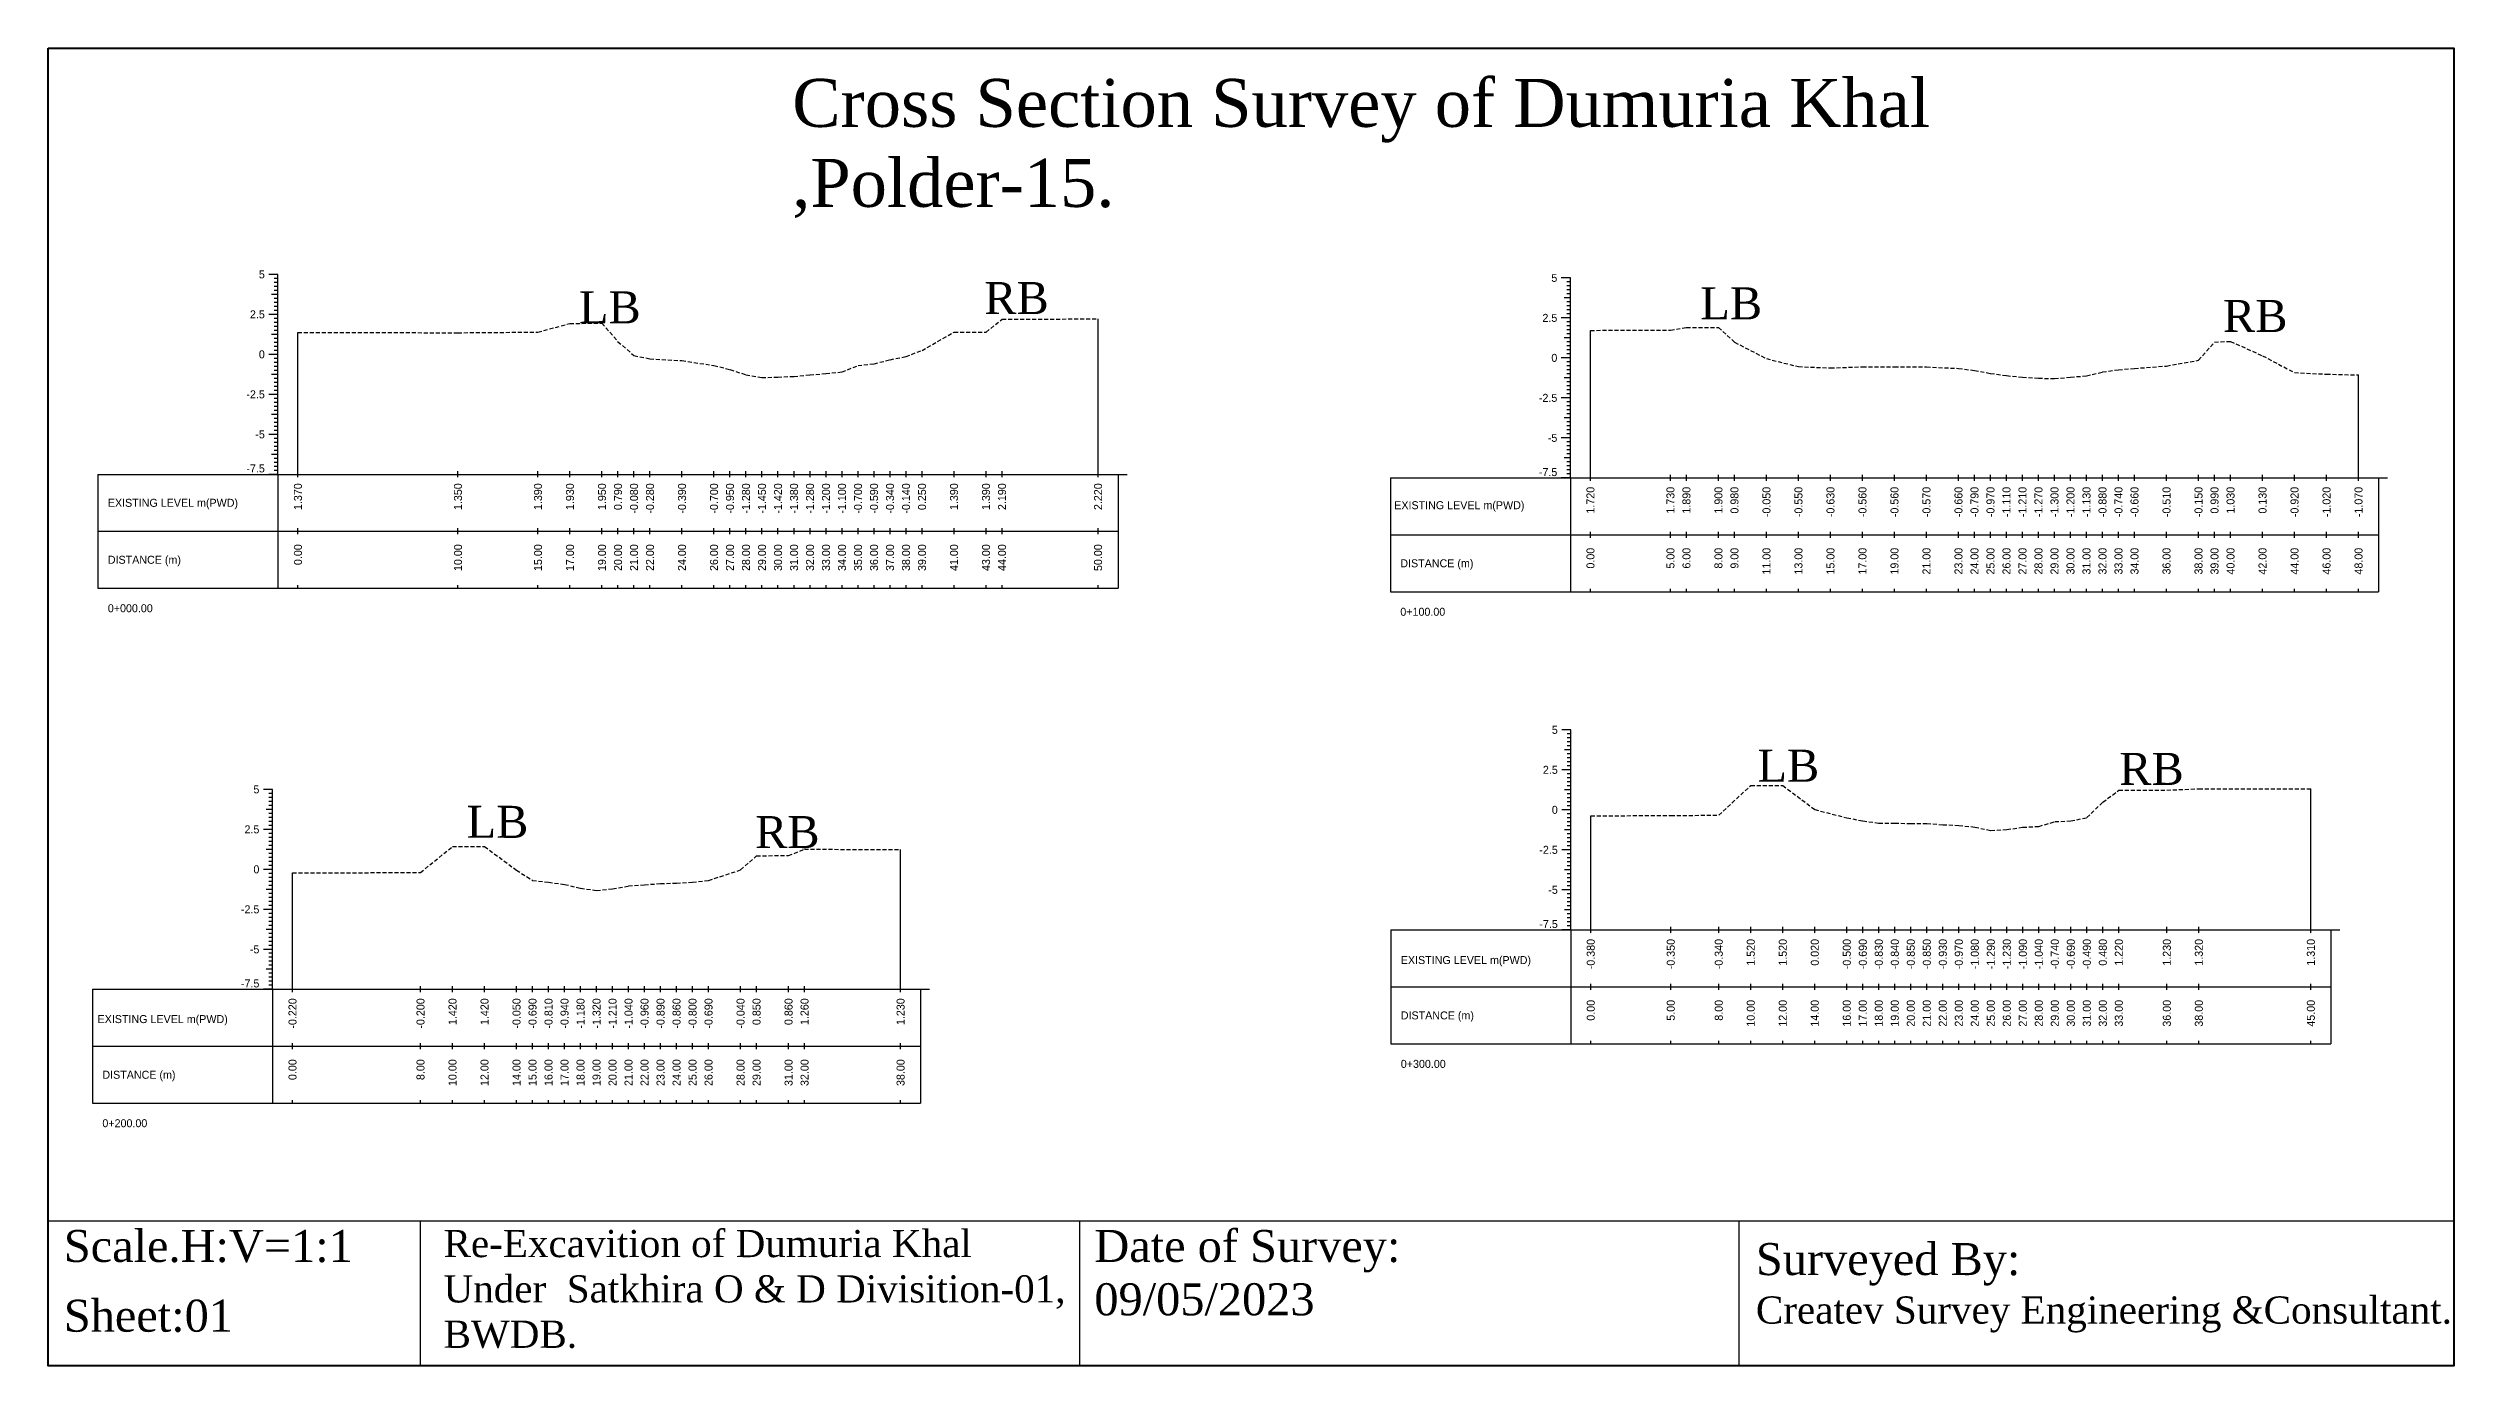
# Model space of a CAD drawing. Header units: inches. Extents: x 2917 to 4535, y -1482 to -1060.
# Drawn here: x 2917.3 to 3067.6, y -1142 to -1059.7 of the extents above; entities that cross this region are included whole.
import ezdxf
from ezdxf.enums import TextEntityAlignment as Align

# ---------------------------------------------------------------- set-up
doc = ezdxf.new("R2010")
doc.units = ezdxf.units.IN
doc.header["$MEASUREMENT"] = 0
doc.linetypes.add('HIDDEN', pattern=[0.375, 0.25, -0.125])
doc.layers.add('CS_Drawing', color=7, linetype='Continuous')
doc.layers.add('GL', color=3, linetype='HIDDEN')
doc.styles.add('romans', font='romans.shx')

msp = doc.modelspace()

# ---------------------------------------------------------------- linework, layer by layer
at = {"color": 4, "lineweight": 40}
msp.add_lwpolyline([(2917.28, -1059.66), (3067.62, -1059.66), (3067.62, -1142.03), (2917.28, -1142.03)], close=True, dxfattribs=at)
for points in [[(3067.62, -1059.66), (3067.62, -1142.03)], [(2917.28, -1132.95), (3067.62, -1132.95)], [(2917.28, -1132.95), (2917.28, -1142.03)], [(2940.53, -1132.95), (2940.53, -1142.03)], [(2981.73, -1132.95), (2981.73, -1142.03)], [(3022.93, -1132.95), (3022.93, -1142.03)]]:
    msp.add_lwpolyline(points)
at = {"layer": 'CS_Drawing'}
for p, q in [((2931.64, -1073.8), (2931.07, -1073.8)), ((2931.64, -1073.8), (2931.24, -1073.8)), ((2931.64, -1073.8), (2931.41, -1073.8)), ((2931.64, -1074.05), (2931.41, -1074.05)), ((2931.64, -1074.3), (2931.41, -1074.3)), ((2931.64, -1074.55), (2931.41, -1074.55)), ((2931.64, -1074.8), (2931.41, -1074.8)), ((2931.64, -1086.3), (2931.64, -1073.8)), ((3012.41, -1074.02), (3011.84, -1074.02)), ((3012.41, -1074.02), (3012.01, -1074.02)), ((3012.41, -1074.02), (3012.18, -1074.02)), ((3012.41, -1074.27), (3012.18, -1074.27)), ((3012.41, -1074.52), (3012.18, -1074.52)), ((3012.41, -1074.77), (3012.18, -1074.77)), ((3012.41, -1086.52), (3012.41, -1074.02)), ((2931.64, -1076.3), (2931.07, -1076.3)), ((2931.64, -1075.05), (2931.24, -1075.05)), ((2931.64, -1076.3), (2931.24, -1076.3)), ((2931.64, -1075.05), (2931.41, -1075.05)), ((2931.64, -1075.3), (2931.41, -1075.3)), ((2931.64, -1075.55), (2931.41, -1075.55)), ((2931.64, -1075.8), (2931.41, -1075.8)), ((2931.64, -1076.05), (2931.41, -1076.05)), ((2931.64, -1076.3), (2931.41, -1076.3)), ((3012.41, -1075.27), (3012.01, -1075.27)), ((3012.41, -1075.02), (3012.18, -1075.02)), ((3012.41, -1075.27), (3012.18, -1075.27)), ((3012.41, -1075.52), (3012.18, -1075.52)), ((3012.41, -1075.77), (3012.18, -1075.77)), ((3012.41, -1076.02), (3012.18, -1076.02)), ((3012.41, -1076.27), (3012.18, -1076.27)), ((2931.64, -1077.55), (2931.24, -1077.55)), ((2931.64, -1076.55), (2931.41, -1076.55)), ((2931.64, -1076.8), (2931.41, -1076.8)), ((2931.64, -1077.05), (2931.41, -1077.05)), ((2931.64, -1077.3), (2931.41, -1077.3)), ((2931.64, -1077.55), (2931.41, -1077.55)), ((2931.64, -1077.8), (2931.41, -1077.8)), ((2932.89, -1086.3), (2932.89, -1077.43)), ((2982.89, -1086.3), (2982.89, -1076.58)), ((3012.41, -1076.52), (3011.84, -1076.52)), ((3012.41, -1076.52), (3012.01, -1076.52)), ((3012.41, -1077.77), (3012.01, -1077.77)), ((3012.41, -1076.52), (3012.18, -1076.52)), ((3012.41, -1076.77), (3012.18, -1076.77)), ((3012.41, -1077.02), (3012.18, -1077.02)), ((3012.41, -1077.27), (3012.18, -1077.27)), ((3012.41, -1077.52), (3012.18, -1077.52)), ((3012.41, -1077.77), (3012.18, -1077.77)), ((3013.66, -1086.52), (3013.66, -1077.3)), ((2931.64, -1078.8), (2931.07, -1078.8)), ((2931.64, -1078.8), (2931.24, -1078.8)), ((2931.64, -1078.05), (2931.41, -1078.05)), ((2931.64, -1078.3), (2931.41, -1078.3)), ((2931.64, -1078.55), (2931.41, -1078.55)), ((2931.64, -1078.8), (2931.41, -1078.8)), ((2931.64, -1079.05), (2931.41, -1079.05)), ((2931.64, -1079.3), (2931.41, -1079.3)), ((3012.41, -1079.02), (3011.84, -1079.02)), ((3012.41, -1079.02), (3012.01, -1079.02)), ((3012.41, -1078.02), (3012.18, -1078.02)), ((3012.41, -1078.27), (3012.18, -1078.27)), ((3012.41, -1078.52), (3012.18, -1078.52)), ((3012.41, -1078.77), (3012.18, -1078.77)), ((3012.41, -1079.02), (3012.18, -1079.02)), ((3012.41, -1079.27), (3012.18, -1079.27)), ((2931.64, -1080.05), (2931.24, -1080.05)), ((2931.64, -1079.55), (2931.41, -1079.55)), ((2931.64, -1079.8), (2931.41, -1079.8)), ((2931.64, -1080.05), (2931.41, -1080.05)), ((2931.64, -1080.3), (2931.41, -1080.3)), ((2931.64, -1080.55), (2931.41, -1080.55)), ((2931.64, -1080.8), (2931.41, -1080.8)), ((3012.41, -1080.27), (3012.01, -1080.27)), ((3012.41, -1079.52), (3012.18, -1079.52)), ((3012.41, -1079.77), (3012.18, -1079.77)), ((3012.41, -1080.02), (3012.18, -1080.02)), ((3012.41, -1080.27), (3012.18, -1080.27)), ((3012.41, -1080.52), (3012.18, -1080.52)), ((3012.41, -1080.77), (3012.18, -1080.77)), ((3061.66, -1086.52), (3061.66, -1080.09)), ((2931.64, -1081.3), (2931.07, -1081.3)), ((2931.64, -1081.3), (2931.24, -1081.3)), ((2931.64, -1081.05), (2931.41, -1081.05)), ((2931.64, -1081.3), (2931.41, -1081.3)), ((2931.64, -1081.55), (2931.41, -1081.55)), ((2931.64, -1081.8), (2931.41, -1081.8)), ((2931.64, -1082.05), (2931.41, -1082.05)), ((2931.64, -1082.3), (2931.41, -1082.3)), ((3012.41, -1081.52), (3011.84, -1081.52)), ((3012.41, -1081.52), (3012.01, -1081.52)), ((3012.41, -1081.02), (3012.18, -1081.02)), ((3012.41, -1081.27), (3012.18, -1081.27)), ((3012.41, -1081.52), (3012.18, -1081.52)), ((3012.41, -1081.77), (3012.18, -1081.77)), ((3012.41, -1082.02), (3012.18, -1082.02)), ((3012.41, -1082.27), (3012.18, -1082.27)), ((2931.64, -1083.8), (2931.07, -1083.8)), ((2931.64, -1082.55), (2931.24, -1082.55)), ((2931.64, -1083.8), (2931.24, -1083.8)), ((2931.64, -1082.55), (2931.41, -1082.55)), ((2931.64, -1082.8), (2931.41, -1082.8)), ((2931.64, -1083.05), (2931.41, -1083.05)), ((2931.64, -1083.3), (2931.41, -1083.3)), ((2931.64, -1083.55), (2931.41, -1083.55)), ((2931.64, -1083.8), (2931.41, -1083.8)), ((3012.41, -1082.77), (3012.01, -1082.77)), ((3012.41, -1082.52), (3012.18, -1082.52)), ((3012.41, -1082.77), (3012.18, -1082.77)), ((3012.41, -1083.02), (3012.18, -1083.02)), ((3012.41, -1083.27), (3012.18, -1083.27)), ((3012.41, -1083.52), (3012.18, -1083.52)), ((3012.41, -1083.77), (3012.18, -1083.77)), ((2931.64, -1085.05), (2931.24, -1085.05)), ((2931.64, -1084.05), (2931.41, -1084.05)), ((2931.64, -1084.3), (2931.41, -1084.3)), ((2931.64, -1084.55), (2931.41, -1084.55)), ((2931.64, -1084.8), (2931.41, -1084.8)), ((2931.64, -1085.05), (2931.41, -1085.05)), ((2931.64, -1085.3), (2931.41, -1085.3)), ((3012.41, -1084.02), (3011.84, -1084.02)), ((3012.41, -1084.02), (3012.01, -1084.02)), ((3012.41, -1085.27), (3012.01, -1085.27)), ((3012.41, -1084.02), (3012.18, -1084.02)), ((3012.41, -1084.27), (3012.18, -1084.27)), ((3012.41, -1084.52), (3012.18, -1084.52)), ((3012.41, -1084.77), (3012.18, -1084.77)), ((3012.41, -1085.02), (3012.18, -1085.02)), ((3012.41, -1085.27), (3012.18, -1085.27)), ((2920.39, -1086.3), (2931.64, -1086.3)), ((2920.39, -1086.3), (2920.39, -1093.42)), ((2931.64, -1086.3), (2931.07, -1086.3)), ((2931.64, -1086.3), (2931.24, -1086.3)), ((2931.64, -1085.55), (2931.41, -1085.55)), ((2931.64, -1085.8), (2931.41, -1085.8)), ((2931.64, -1086.05), (2931.41, -1086.05)), ((2931.64, -1086.3), (2931.41, -1086.3)), ((2931.64, -1086.3), (2984.14, -1086.3)), ((2931.64, -1086.3), (2931.64, -1093.42)), ((2932.89, -1086.48), (2932.89, -1086.11)), ((2942.89, -1086.48), (2942.89, -1086.11)), ((2947.89, -1086.48), (2947.89, -1086.11)), ((2949.89, -1086.48), (2949.89, -1086.11)), ((2951.89, -1086.48), (2951.89, -1086.11)), ((2952.89, -1086.48), (2952.89, -1086.11)), ((2953.89, -1086.48), (2953.89, -1086.11)), ((2954.89, -1086.48), (2954.89, -1086.11)), ((2956.89, -1086.48), (2956.89, -1086.11)), ((2958.89, -1086.48), (2958.89, -1086.11)), ((2959.89, -1086.48), (2959.89, -1086.11)), ((2960.89, -1086.48), (2960.89, -1086.11)), ((2961.89, -1086.48), (2961.89, -1086.11)), ((2962.89, -1086.48), (2962.89, -1086.11)), ((2963.89, -1086.48), (2963.89, -1086.11)), ((2964.89, -1086.48), (2964.89, -1086.11)), ((2965.89, -1086.48), (2965.89, -1086.11)), ((2966.89, -1086.48), (2966.89, -1086.11)), ((2967.89, -1086.48), (2967.89, -1086.11)), ((2968.89, -1086.48), (2968.89, -1086.11)), ((2969.89, -1086.48), (2969.89, -1086.11)), ((2970.89, -1086.48), (2970.89, -1086.11)), ((2971.89, -1086.48), (2971.89, -1086.11)), ((2973.89, -1086.48), (2973.89, -1086.11)), ((2975.89, -1086.48), (2975.89, -1086.11)), ((2976.89, -1086.48), (2976.89, -1086.11)), ((2982.89, -1086.48), (2982.89, -1086.11)), ((2984.14, -1086.3), (2984.7, -1086.3)), ((2984.14, -1086.3), (2984.53, -1086.3)), ((2984.14, -1086.3), (2984.36, -1086.3)), ((2984.14, -1086.3), (2984.14, -1093.42)), ((3001.16, -1086.52), (3012.41, -1086.52)), ((3001.16, -1086.52), (3001.16, -1093.64)), ((3012.41, -1086.52), (3011.84, -1086.52)), ((3012.41, -1086.52), (3012.01, -1086.52)), ((3012.41, -1085.52), (3012.18, -1085.52)), ((3012.41, -1085.77), (3012.18, -1085.77)), ((3012.41, -1086.02), (3012.18, -1086.02)), ((3012.41, -1086.27), (3012.18, -1086.27)), ((3012.41, -1086.52), (3012.18, -1086.52)), ((3012.41, -1086.52), (3062.91, -1086.52)), ((3012.41, -1086.52), (3012.41, -1093.64)), ((3013.66, -1086.71), (3013.66, -1086.33)), ((3018.66, -1086.71), (3018.66, -1086.33)), ((3019.66, -1086.71), (3019.66, -1086.33)), ((3021.66, -1086.71), (3021.66, -1086.33)), ((3022.66, -1086.71), (3022.66, -1086.33)), ((3024.66, -1086.71), (3024.66, -1086.33)), ((3026.66, -1086.71), (3026.66, -1086.33)), ((3028.66, -1086.71), (3028.66, -1086.33)), ((3030.66, -1086.71), (3030.66, -1086.33)), ((3032.66, -1086.71), (3032.66, -1086.33)), ((3034.66, -1086.71), (3034.66, -1086.33)), ((3036.66, -1086.71), (3036.66, -1086.33)), ((3037.66, -1086.71), (3037.66, -1086.33)), ((3038.66, -1086.71), (3038.66, -1086.33)), ((3039.66, -1086.71), (3039.66, -1086.33)), ((3040.66, -1086.71), (3040.66, -1086.33)), ((3041.66, -1086.71), (3041.66, -1086.33)), ((3042.66, -1086.71), (3042.66, -1086.33)), ((3043.66, -1086.71), (3043.66, -1086.33)), ((3044.66, -1086.71), (3044.66, -1086.33)), ((3045.66, -1086.71), (3045.66, -1086.33)), ((3046.66, -1086.71), (3046.66, -1086.33)), ((3047.66, -1086.71), (3047.66, -1086.33)), ((3049.66, -1086.71), (3049.66, -1086.33)), ((3051.66, -1086.71), (3051.66, -1086.33)), ((3052.66, -1086.71), (3052.66, -1086.33)), ((3053.66, -1086.71), (3053.66, -1086.33)), ((3055.66, -1086.71), (3055.66, -1086.33)), ((3057.66, -1086.71), (3057.66, -1086.33)), ((3059.66, -1086.71), (3059.66, -1086.33)), ((3061.66, -1086.71), (3061.66, -1086.33)), ((3062.91, -1086.52), (3063.47, -1086.52)), ((3062.91, -1086.52), (3063.3, -1086.52)), ((3062.91, -1086.52), (3063.13, -1086.52)), ((3062.91, -1086.52), (3062.91, -1093.64)), ((2920.39, -1089.86), (2931.64, -1089.86)), ((2931.64, -1089.86), (2984.14, -1089.86)), ((2931.64, -1089.86), (2984.14, -1089.86)), ((2932.89, -1090.05), (2932.89, -1089.67)), ((2942.89, -1090.05), (2942.89, -1089.67)), ((2947.89, -1090.05), (2947.89, -1089.67)), ((2949.89, -1090.05), (2949.89, -1089.67)), ((2951.89, -1090.05), (2951.89, -1089.67)), ((2952.89, -1090.05), (2952.89, -1089.67)), ((2953.89, -1090.05), (2953.89, -1089.67)), ((2954.89, -1090.05), (2954.89, -1089.67)), ((2956.89, -1090.05), (2956.89, -1089.67)), ((2958.89, -1090.05), (2958.89, -1089.67)), ((2959.89, -1090.05), (2959.89, -1089.67)), ((2960.89, -1090.05), (2960.89, -1089.67)), ((2961.89, -1090.05), (2961.89, -1089.67)), ((2962.89, -1090.05), (2962.89, -1089.67)), ((2963.89, -1090.05), (2963.89, -1089.67)), ((2964.89, -1090.05), (2964.89, -1089.67)), ((2965.89, -1090.05), (2965.89, -1089.67)), ((2966.89, -1090.05), (2966.89, -1089.67)), ((2967.89, -1090.05), (2967.89, -1089.67)), ((2968.89, -1090.05), (2968.89, -1089.67)), ((2969.89, -1090.05), (2969.89, -1089.67)), ((2970.89, -1090.05), (2970.89, -1089.67)), ((2971.89, -1090.05), (2971.89, -1089.67)), ((2973.89, -1090.05), (2973.89, -1089.67)), ((2975.89, -1090.05), (2975.89, -1089.67)), ((2976.89, -1090.05), (2976.89, -1089.67)), ((2982.89, -1090.05), (2982.89, -1089.67)), ((3013.66, -1090.27), (3013.66, -1089.89)), ((3018.66, -1090.27), (3018.66, -1089.89)), ((3019.66, -1090.27), (3019.66, -1089.89)), ((3021.66, -1090.27), (3021.66, -1089.89)), ((3022.66, -1090.27), (3022.66, -1089.89)), ((3024.66, -1090.27), (3024.66, -1089.89)), ((3026.66, -1090.27), (3026.66, -1089.89)), ((3028.66, -1090.27), (3028.66, -1089.89)), ((3030.66, -1090.27), (3030.66, -1089.89)), ((3032.66, -1090.27), (3032.66, -1089.89)), ((3034.66, -1090.27), (3034.66, -1089.89)), ((3036.66, -1090.27), (3036.66, -1089.89)), ((3037.66, -1090.27), (3037.66, -1089.89)), ((3038.66, -1090.27), (3038.66, -1089.89)), ((3039.66, -1090.27), (3039.66, -1089.89)), ((3040.66, -1090.27), (3040.66, -1089.89)), ((3041.66, -1090.27), (3041.66, -1089.89)), ((3042.66, -1090.27), (3042.66, -1089.89)), ((3043.66, -1090.27), (3043.66, -1089.89)), ((3044.66, -1090.27), (3044.66, -1089.89)), ((3045.66, -1090.27), (3045.66, -1089.89)), ((3046.66, -1090.27), (3046.66, -1089.89)), ((3047.66, -1090.27), (3047.66, -1089.89)), ((3049.66, -1090.27), (3049.66, -1089.89)), ((3051.66, -1090.27), (3051.66, -1089.89)), ((3052.66, -1090.27), (3052.66, -1089.89)), ((3053.66, -1090.27), (3053.66, -1089.89)), ((3055.66, -1090.27), (3055.66, -1089.89)), ((3057.66, -1090.27), (3057.66, -1089.89)), ((3059.66, -1090.27), (3059.66, -1089.89)), ((3061.66, -1090.27), (3061.66, -1089.89)), ((3001.16, -1090.08), (3012.41, -1090.08)), ((3012.41, -1090.08), (3062.91, -1090.08)), ((3012.41, -1090.08), (3062.91, -1090.08)), ((2920.39, -1093.42), (2931.64, -1093.42)), ((2931.64, -1093.42), (2984.14, -1093.42)), ((2932.89, -1093.42), (2932.89, -1093.23)), ((2942.89, -1093.42), (2942.89, -1093.23)), ((2947.89, -1093.42), (2947.89, -1093.23)), ((2949.89, -1093.42), (2949.89, -1093.23)), ((2951.89, -1093.42), (2951.89, -1093.23)), ((2952.89, -1093.42), (2952.89, -1093.23)), ((2953.89, -1093.42), (2953.89, -1093.23)), ((2954.89, -1093.42), (2954.89, -1093.23)), ((2956.89, -1093.42), (2956.89, -1093.23)), ((2958.89, -1093.42), (2958.89, -1093.23)), ((2959.89, -1093.42), (2959.89, -1093.23)), ((2960.89, -1093.42), (2960.89, -1093.23)), ((2961.89, -1093.42), (2961.89, -1093.23)), ((2962.89, -1093.42), (2962.89, -1093.23)), ((2963.89, -1093.42), (2963.89, -1093.23)), ((2964.89, -1093.42), (2964.89, -1093.23)), ((2965.89, -1093.42), (2965.89, -1093.23)), ((2966.89, -1093.42), (2966.89, -1093.23)), ((2967.89, -1093.42), (2967.89, -1093.23)), ((2968.89, -1093.42), (2968.89, -1093.23)), ((2969.89, -1093.42), (2969.89, -1093.23)), ((2970.89, -1093.42), (2970.89, -1093.23)), ((2971.89, -1093.42), (2971.89, -1093.23)), ((2973.89, -1093.42), (2973.89, -1093.23)), ((2975.89, -1093.42), (2975.89, -1093.23)), ((2976.89, -1093.42), (2976.89, -1093.23)), ((2982.89, -1093.42), (2982.89, -1093.23)), ((3001.16, -1093.64), (3012.41, -1093.64)), ((3012.41, -1093.64), (3062.91, -1093.64)), ((3013.66, -1093.64), (3013.66, -1093.46)), ((3018.66, -1093.64), (3018.66, -1093.46)), ((3019.66, -1093.64), (3019.66, -1093.46)), ((3021.66, -1093.64), (3021.66, -1093.46)), ((3022.66, -1093.64), (3022.66, -1093.46)), ((3024.66, -1093.64), (3024.66, -1093.46)), ((3026.66, -1093.64), (3026.66, -1093.46)), ((3028.66, -1093.64), (3028.66, -1093.46)), ((3030.66, -1093.64), (3030.66, -1093.46)), ((3032.66, -1093.64), (3032.66, -1093.46)), ((3034.66, -1093.64), (3034.66, -1093.46)), ((3036.66, -1093.64), (3036.66, -1093.46)), ((3037.66, -1093.64), (3037.66, -1093.46)), ((3038.66, -1093.64), (3038.66, -1093.46)), ((3039.66, -1093.64), (3039.66, -1093.46)), ((3040.66, -1093.64), (3040.66, -1093.46)), ((3041.66, -1093.64), (3041.66, -1093.46)), ((3042.66, -1093.64), (3042.66, -1093.46)), ((3043.66, -1093.64), (3043.66, -1093.46)), ((3044.66, -1093.64), (3044.66, -1093.46)), ((3045.66, -1093.64), (3045.66, -1093.46)), ((3046.66, -1093.64), (3046.66, -1093.46)), ((3047.66, -1093.64), (3047.66, -1093.46)), ((3049.66, -1093.64), (3049.66, -1093.46)), ((3051.66, -1093.64), (3051.66, -1093.46)), ((3052.66, -1093.64), (3052.66, -1093.46)), ((3053.66, -1093.64), (3053.66, -1093.46)), ((3055.66, -1093.64), (3055.66, -1093.46)), ((3057.66, -1093.64), (3057.66, -1093.46)), ((3059.66, -1093.64), (3059.66, -1093.46)), ((3061.66, -1093.64), (3061.66, -1093.46)), ((3012.43, -1102.27), (3011.87, -1102.27)), ((3012.43, -1102.27), (3012.04, -1102.27)), ((3012.43, -1102.27), (3012.21, -1102.27)), ((3012.43, -1102.52), (3012.21, -1102.52)), ((3012.43, -1102.77), (3012.21, -1102.77)), ((3012.43, -1103.02), (3012.21, -1103.02)), ((3012.43, -1103.27), (3012.21, -1103.27)), ((3012.43, -1114.77), (3012.43, -1102.27)), ((3012.43, -1104.77), (3011.87, -1104.77)), ((3012.43, -1103.52), (3012.04, -1103.52)), ((3012.43, -1104.77), (3012.04, -1104.77)), ((3012.43, -1103.52), (3012.21, -1103.52)), ((3012.43, -1103.77), (3012.21, -1103.77)), ((3012.43, -1104.02), (3012.21, -1104.02)), ((3012.43, -1104.27), (3012.21, -1104.27)), ((3012.43, -1104.52), (3012.21, -1104.52)), ((3012.43, -1104.77), (3012.21, -1104.77)), ((2931.3, -1105.99), (2930.73, -1105.99)), ((2931.3, -1105.99), (2930.9, -1105.99)), ((2931.3, -1105.99), (2931.07, -1105.99)), ((2931.3, -1106.24), (2931.07, -1106.24)), ((2931.3, -1106.49), (2931.07, -1106.49)), ((2931.3, -1118.49), (2931.3, -1105.99)), ((3012.43, -1106.02), (3012.04, -1106.02)), ((3012.43, -1105.02), (3012.21, -1105.02)), ((3012.43, -1105.27), (3012.21, -1105.27)), ((3012.43, -1105.52), (3012.21, -1105.52)), ((3012.43, -1105.77), (3012.21, -1105.77)), ((3012.43, -1106.02), (3012.21, -1106.02)), ((3012.43, -1106.27), (3012.21, -1106.27)), ((3058.68, -1114.77), (3058.68, -1105.96)), ((2931.3, -1107.24), (2930.9, -1107.24)), ((2931.3, -1106.74), (2931.07, -1106.74)), ((2931.3, -1106.99), (2931.07, -1106.99)), ((2931.3, -1107.24), (2931.07, -1107.24)), ((2931.3, -1107.49), (2931.07, -1107.49)), ((2931.3, -1107.74), (2931.07, -1107.74)), ((2931.3, -1107.99), (2931.07, -1107.99)), ((3012.43, -1107.27), (3011.87, -1107.27)), ((3012.43, -1107.27), (3012.04, -1107.27)), ((3012.43, -1106.52), (3012.21, -1106.52)), ((3012.43, -1106.77), (3012.21, -1106.77)), ((3012.43, -1107.02), (3012.21, -1107.02)), ((3012.43, -1107.27), (3012.21, -1107.27)), ((3012.43, -1107.52), (3012.21, -1107.52)), ((3012.43, -1107.77), (3012.21, -1107.77)), ((3013.68, -1114.77), (3013.68, -1107.65)), ((2931.3, -1108.49), (2930.73, -1108.49)), ((2931.3, -1108.49), (2930.9, -1108.49)), ((2931.3, -1108.24), (2931.07, -1108.24)), ((2931.3, -1108.49), (2931.07, -1108.49)), ((2931.3, -1108.74), (2931.07, -1108.74)), ((2931.3, -1108.99), (2931.07, -1108.99)), ((2931.3, -1109.24), (2931.07, -1109.24)), ((2931.3, -1109.49), (2931.07, -1109.49)), ((3012.43, -1108.52), (3012.04, -1108.52)), ((3012.43, -1108.02), (3012.21, -1108.02)), ((3012.43, -1108.27), (3012.21, -1108.27)), ((3012.43, -1108.52), (3012.21, -1108.52)), ((3012.43, -1108.77), (3012.21, -1108.77)), ((3012.43, -1109.02), (3012.21, -1109.02)), ((3012.43, -1109.27), (3012.21, -1109.27)), ((2931.3, -1110.99), (2930.73, -1110.99)), ((2931.3, -1109.74), (2930.9, -1109.74)), ((2931.3, -1110.99), (2930.9, -1110.99)), ((2931.3, -1109.74), (2931.07, -1109.74)), ((2931.3, -1109.99), (2931.07, -1109.99)), ((2931.3, -1110.24), (2931.07, -1110.24)), ((2931.3, -1110.49), (2931.07, -1110.49)), ((2931.3, -1110.74), (2931.07, -1110.74)), ((2931.3, -1110.99), (2931.07, -1110.99)), ((2970.55, -1118.49), (2970.55, -1109.76)), ((3012.43, -1109.77), (3011.87, -1109.77)), ((3012.43, -1109.77), (3012.04, -1109.77)), ((3012.43, -1109.52), (3012.21, -1109.52)), ((3012.43, -1109.77), (3012.21, -1109.77)), ((3012.43, -1110.02), (3012.21, -1110.02)), ((3012.43, -1110.27), (3012.21, -1110.27)), ((3012.43, -1110.52), (3012.21, -1110.52)), ((3012.43, -1110.77), (3012.21, -1110.77)), ((2931.3, -1112.24), (2930.9, -1112.24)), ((2931.3, -1111.24), (2931.07, -1111.24)), ((2931.3, -1111.49), (2931.07, -1111.49)), ((2931.3, -1111.74), (2931.07, -1111.74)), ((2931.3, -1111.99), (2931.07, -1111.99)), ((2931.3, -1112.24), (2931.07, -1112.24)), ((2931.3, -1112.49), (2931.07, -1112.49)), ((2932.55, -1118.49), (2932.55, -1111.21)), ((3012.43, -1112.27), (3011.87, -1112.27)), ((3012.43, -1111.02), (3012.04, -1111.02)), ((3012.43, -1112.27), (3012.04, -1112.27)), ((3012.43, -1111.02), (3012.21, -1111.02)), ((3012.43, -1111.27), (3012.21, -1111.27)), ((3012.43, -1111.52), (3012.21, -1111.52)), ((3012.43, -1111.77), (3012.21, -1111.77)), ((3012.43, -1112.02), (3012.21, -1112.02)), ((3012.43, -1112.27), (3012.21, -1112.27)), ((2931.3, -1113.49), (2930.73, -1113.49)), ((2931.3, -1113.49), (2930.9, -1113.49)), ((2931.3, -1112.74), (2931.07, -1112.74)), ((2931.3, -1112.99), (2931.07, -1112.99)), ((2931.3, -1113.24), (2931.07, -1113.24)), ((2931.3, -1113.49), (2931.07, -1113.49)), ((2931.3, -1113.74), (2931.07, -1113.74)), ((2931.3, -1113.99), (2931.07, -1113.99)), ((3012.43, -1113.52), (3012.04, -1113.52)), ((3012.43, -1112.52), (3012.21, -1112.52)), ((3012.43, -1112.77), (3012.21, -1112.77)), ((3012.43, -1113.02), (3012.21, -1113.02)), ((3012.43, -1113.27), (3012.21, -1113.27)), ((3012.43, -1113.52), (3012.21, -1113.52)), ((3012.43, -1113.77), (3012.21, -1113.77)), ((2931.3, -1114.74), (2930.9, -1114.74)), ((2931.3, -1114.24), (2931.07, -1114.24)), ((2931.3, -1114.49), (2931.07, -1114.49)), ((2931.3, -1114.74), (2931.07, -1114.74)), ((2931.3, -1114.99), (2931.07, -1114.99)), ((2931.3, -1115.24), (2931.07, -1115.24)), ((2931.3, -1115.49), (2931.07, -1115.49)), ((3001.18, -1114.77), (3012.43, -1114.77)), ((3001.18, -1114.77), (3001.18, -1121.9)), ((3012.43, -1114.77), (3011.87, -1114.77)), ((3012.43, -1114.77), (3012.04, -1114.77)), ((3012.43, -1114.02), (3012.21, -1114.02)), ((3012.43, -1114.27), (3012.21, -1114.27)), ((3012.43, -1114.52), (3012.21, -1114.52)), ((3012.43, -1114.77), (3012.21, -1114.77)), ((3012.43, -1114.77), (3059.93, -1114.77)), ((3012.43, -1114.77), (3012.43, -1121.9)), ((3013.68, -1114.96), (3013.68, -1114.59)), ((3018.68, -1114.96), (3018.68, -1114.59)), ((3021.68, -1114.96), (3021.68, -1114.59)), ((3023.68, -1114.96), (3023.68, -1114.59)), ((3025.68, -1114.96), (3025.68, -1114.59)), ((3027.68, -1114.96), (3027.68, -1114.59)), ((3029.68, -1114.96), (3029.68, -1114.59)), ((3030.68, -1114.96), (3030.68, -1114.59)), ((3031.68, -1114.96), (3031.68, -1114.59)), ((3032.68, -1114.96), (3032.68, -1114.59)), ((3033.68, -1114.96), (3033.68, -1114.59)), ((3034.68, -1114.96), (3034.68, -1114.59)), ((3035.68, -1114.96), (3035.68, -1114.59)), ((3036.68, -1114.96), (3036.68, -1114.59)), ((3037.68, -1114.96), (3037.68, -1114.59)), ((3038.68, -1114.96), (3038.68, -1114.59)), ((3039.68, -1114.96), (3039.68, -1114.59)), ((3040.68, -1114.96), (3040.68, -1114.59)), ((3041.68, -1114.96), (3041.68, -1114.59)), ((3042.68, -1114.96), (3042.68, -1114.59)), ((3043.68, -1114.96), (3043.68, -1114.59)), ((3044.68, -1114.96), (3044.68, -1114.59)), ((3045.68, -1114.96), (3045.68, -1114.59)), ((3046.68, -1114.96), (3046.68, -1114.59)), ((3049.68, -1114.96), (3049.68, -1114.59)), ((3051.68, -1114.96), (3051.68, -1114.59)), ((3058.68, -1114.96), (3058.68, -1114.59)), ((3059.93, -1114.77), (3060.49, -1114.77)), ((3059.93, -1114.77), (3060.32, -1114.77)), ((3059.93, -1114.77), (3060.16, -1114.77)), ((3059.93, -1114.77), (3059.93, -1121.9)), ((2931.3, -1115.99), (2930.73, -1115.99)), ((2931.3, -1115.99), (2930.9, -1115.99)), ((2931.3, -1115.74), (2931.07, -1115.74)), ((2931.3, -1115.99), (2931.07, -1115.99)), ((2931.3, -1116.24), (2931.07, -1116.24)), ((2931.3, -1116.49), (2931.07, -1116.49)), ((2931.3, -1116.74), (2931.07, -1116.74)), ((2931.3, -1116.99), (2931.07, -1116.99)), ((2920.05, -1118.49), (2931.3, -1118.49)), ((2920.05, -1118.49), (2920.05, -1125.61)), ((2931.3, -1118.49), (2930.73, -1118.49)), ((2931.3, -1117.24), (2930.9, -1117.24)), ((2931.3, -1118.49), (2930.9, -1118.49)), ((2931.3, -1117.24), (2931.07, -1117.24)), ((2931.3, -1117.49), (2931.07, -1117.49)), ((2931.3, -1117.74), (2931.07, -1117.74)), ((2931.3, -1117.99), (2931.07, -1117.99)), ((2931.3, -1118.24), (2931.07, -1118.24)), ((2931.3, -1118.49), (2931.07, -1118.49)), ((2931.3, -1118.49), (2971.8, -1118.49)), ((2931.3, -1118.49), (2931.3, -1125.61)), ((2932.55, -1118.67), (2932.55, -1118.3)), ((2940.55, -1118.67), (2940.55, -1118.3)), ((2942.55, -1118.67), (2942.55, -1118.3)), ((2944.55, -1118.67), (2944.55, -1118.3)), ((2946.55, -1118.67), (2946.55, -1118.3)), ((2947.55, -1118.67), (2947.55, -1118.3)), ((2948.55, -1118.67), (2948.55, -1118.3)), ((2949.55, -1118.67), (2949.55, -1118.3)), ((2950.55, -1118.67), (2950.55, -1118.3)), ((2951.55, -1118.67), (2951.55, -1118.3)), ((2952.55, -1118.67), (2952.55, -1118.3)), ((2953.55, -1118.67), (2953.55, -1118.3)), ((2954.55, -1118.67), (2954.55, -1118.3)), ((2955.55, -1118.67), (2955.55, -1118.3)), ((2956.55, -1118.67), (2956.55, -1118.3)), ((2957.55, -1118.67), (2957.55, -1118.3)), ((2958.55, -1118.67), (2958.55, -1118.3)), ((2960.55, -1118.67), (2960.55, -1118.3)), ((2961.55, -1118.67), (2961.55, -1118.3)), ((2963.55, -1118.67), (2963.55, -1118.3)), ((2964.55, -1118.67), (2964.55, -1118.3)), ((2970.55, -1118.67), (2970.55, -1118.3)), ((2971.8, -1118.49), (2972.36, -1118.49)), ((2971.8, -1118.49), (2972.19, -1118.49)), ((2971.8, -1118.49), (2972.02, -1118.49)), ((2971.8, -1118.49), (2971.8, -1125.61)), ((3001.18, -1118.34), (3012.43, -1118.34)), ((3012.43, -1118.34), (3059.93, -1118.34)), ((3012.43, -1118.34), (3059.93, -1118.34)), ((3013.68, -1118.52), (3013.68, -1118.15)), ((3018.68, -1118.52), (3018.68, -1118.15)), ((3021.68, -1118.52), (3021.68, -1118.15)), ((3023.68, -1118.52), (3023.68, -1118.15)), ((3025.68, -1118.52), (3025.68, -1118.15)), ((3027.68, -1118.52), (3027.68, -1118.15)), ((3029.68, -1118.52), (3029.68, -1118.15)), ((3030.68, -1118.52), (3030.68, -1118.15)), ((3031.68, -1118.52), (3031.68, -1118.15)), ((3032.68, -1118.52), (3032.68, -1118.15)), ((3033.68, -1118.52), (3033.68, -1118.15)), ((3034.68, -1118.52), (3034.68, -1118.15)), ((3035.68, -1118.52), (3035.68, -1118.15)), ((3036.68, -1118.52), (3036.68, -1118.15)), ((3037.68, -1118.52), (3037.68, -1118.15)), ((3038.68, -1118.52), (3038.68, -1118.15)), ((3039.68, -1118.52), (3039.68, -1118.15)), ((3040.68, -1118.52), (3040.68, -1118.15)), ((3041.68, -1118.52), (3041.68, -1118.15)), ((3042.68, -1118.52), (3042.68, -1118.15)), ((3043.68, -1118.52), (3043.68, -1118.15)), ((3044.68, -1118.52), (3044.68, -1118.15)), ((3045.68, -1118.52), (3045.68, -1118.15)), ((3046.68, -1118.52), (3046.68, -1118.15)), ((3049.68, -1118.52), (3049.68, -1118.15)), ((3051.68, -1118.52), (3051.68, -1118.15)), ((3058.68, -1118.52), (3058.68, -1118.15)), ((2920.05, -1122.05), (2931.3, -1122.05)), ((2931.3, -1122.05), (2971.8, -1122.05)), ((2931.3, -1122.05), (2971.8, -1122.05)), ((2932.55, -1122.24), (2932.55, -1121.86)), ((2940.55, -1122.24), (2940.55, -1121.86)), ((2942.55, -1122.24), (2942.55, -1121.86)), ((2944.55, -1122.24), (2944.55, -1121.86)), ((2946.55, -1122.24), (2946.55, -1121.86)), ((2947.55, -1122.24), (2947.55, -1121.86)), ((2948.55, -1122.24), (2948.55, -1121.86)), ((2949.55, -1122.24), (2949.55, -1121.86)), ((2950.55, -1122.24), (2950.55, -1121.86)), ((2951.55, -1122.24), (2951.55, -1121.86)), ((2952.55, -1122.24), (2952.55, -1121.86)), ((2953.55, -1122.24), (2953.55, -1121.86)), ((2954.55, -1122.24), (2954.55, -1121.86)), ((2955.55, -1122.24), (2955.55, -1121.86)), ((2956.55, -1122.24), (2956.55, -1121.86)), ((2957.55, -1122.24), (2957.55, -1121.86)), ((2958.55, -1122.24), (2958.55, -1121.86)), ((2960.55, -1122.24), (2960.55, -1121.86)), ((2961.55, -1122.24), (2961.55, -1121.86)), ((2963.55, -1122.24), (2963.55, -1121.86)), ((2964.55, -1122.24), (2964.55, -1121.86)), ((2970.55, -1122.24), (2970.55, -1121.86)), ((3001.18, -1121.9), (3012.43, -1121.9)), ((3012.43, -1121.9), (3059.93, -1121.9)), ((3013.68, -1121.9), (3013.68, -1121.71)), ((3018.68, -1121.9), (3018.68, -1121.71)), ((3021.68, -1121.9), (3021.68, -1121.71)), ((3023.68, -1121.9), (3023.68, -1121.71)), ((3025.68, -1121.9), (3025.68, -1121.71)), ((3027.68, -1121.9), (3027.68, -1121.71)), ((3029.68, -1121.9), (3029.68, -1121.71)), ((3030.68, -1121.9), (3030.68, -1121.71)), ((3031.68, -1121.9), (3031.68, -1121.71)), ((3032.68, -1121.9), (3032.68, -1121.71)), ((3033.68, -1121.9), (3033.68, -1121.71)), ((3034.68, -1121.9), (3034.68, -1121.71)), ((3035.68, -1121.9), (3035.68, -1121.71)), ((3036.68, -1121.9), (3036.68, -1121.71)), ((3037.68, -1121.9), (3037.68, -1121.71)), ((3038.68, -1121.9), (3038.68, -1121.71)), ((3039.68, -1121.9), (3039.68, -1121.71)), ((3040.68, -1121.9), (3040.68, -1121.71)), ((3041.68, -1121.9), (3041.68, -1121.71)), ((3042.68, -1121.9), (3042.68, -1121.71)), ((3043.68, -1121.9), (3043.68, -1121.71)), ((3044.68, -1121.9), (3044.68, -1121.71)), ((3045.68, -1121.9), (3045.68, -1121.71)), ((3046.68, -1121.9), (3046.68, -1121.71)), ((3049.68, -1121.9), (3049.68, -1121.71)), ((3051.68, -1121.9), (3051.68, -1121.71)), ((3058.68, -1121.9), (3058.68, -1121.71)), ((2920.05, -1125.61), (2931.3, -1125.61)), ((2931.3, -1125.61), (2971.8, -1125.61)), ((2932.55, -1125.61), (2932.55, -1125.42)), ((2940.55, -1125.61), (2940.55, -1125.42)), ((2942.55, -1125.61), (2942.55, -1125.42)), ((2944.55, -1125.61), (2944.55, -1125.42)), ((2946.55, -1125.61), (2946.55, -1125.42)), ((2947.55, -1125.61), (2947.55, -1125.42)), ((2948.55, -1125.61), (2948.55, -1125.42)), ((2949.55, -1125.61), (2949.55, -1125.42)), ((2950.55, -1125.61), (2950.55, -1125.42)), ((2951.55, -1125.61), (2951.55, -1125.42)), ((2952.55, -1125.61), (2952.55, -1125.42)), ((2953.55, -1125.61), (2953.55, -1125.42)), ((2954.55, -1125.61), (2954.55, -1125.42)), ((2955.55, -1125.61), (2955.55, -1125.42)), ((2956.55, -1125.61), (2956.55, -1125.42)), ((2957.55, -1125.61), (2957.55, -1125.42)), ((2958.55, -1125.61), (2958.55, -1125.42)), ((2960.55, -1125.61), (2960.55, -1125.42)), ((2961.55, -1125.61), (2961.55, -1125.42)), ((2963.55, -1125.61), (2963.55, -1125.42)), ((2964.55, -1125.61), (2964.55, -1125.42)), ((2970.55, -1125.61), (2970.55, -1125.42))]:
    msp.add_line(p, q, dxfattribs=at)
at = {"layer": 'GL'}
for points in [[(2932.89, -1077.43), (2942.89, -1077.45), (2947.89, -1077.41), (2949.89, -1076.87), (2951.89, -1076.85), (2952.89, -1078.01), (2953.89, -1078.88), (2954.89, -1079.08), (2956.89, -1079.19), (2958.89, -1079.5), (2959.89, -1079.75), (2960.89, -1080.08), (2961.89, -1080.25), (2962.89, -1080.22), (2963.89, -1080.18), (2964.89, -1080.08), (2965.89, -1080), (2966.89, -1079.9), (2967.89, -1079.5), (2968.89, -1079.39), (2969.89, -1079.14), (2970.89, -1078.94), (2971.89, -1078.55), (2973.89, -1077.41), (2975.89, -1077.41), (2976.89, -1076.61), (2982.89, -1076.58)], [(3013.66, -1077.3), (3018.66, -1077.29), (3019.66, -1077.13), (3021.66, -1077.12), (3022.66, -1078.04), (3024.66, -1079.07), (3026.66, -1079.57), (3028.66, -1079.65), (3030.66, -1079.58), (3032.66, -1079.58), (3034.66, -1079.59), (3036.66, -1079.68), (3037.66, -1079.81), (3038.66, -1079.99), (3039.66, -1080.13), (3040.66, -1080.23), (3041.66, -1080.29), (3042.66, -1080.32), (3043.66, -1080.22), (3044.66, -1080.15), (3045.66, -1079.9), (3046.66, -1079.76), (3047.66, -1079.68), (3049.66, -1079.53), (3051.66, -1079.17), (3052.66, -1078.03), (3053.66, -1077.99), (3055.66, -1078.89), (3057.66, -1079.94), (3059.66, -1080.04), (3061.66, -1080.09)], [(3013.68, -1107.65), (3018.68, -1107.62), (3021.68, -1107.61), (3023.68, -1105.75), (3025.68, -1105.75), (3027.68, -1107.25), (3029.68, -1107.77), (3030.68, -1107.96), (3031.68, -1108.1), (3032.68, -1108.11), (3033.68, -1108.12), (3034.68, -1108.12), (3035.68, -1108.2), (3036.68, -1108.24), (3037.68, -1108.35), (3038.68, -1108.56), (3039.68, -1108.5), (3040.68, -1108.36), (3041.68, -1108.31), (3042.68, -1108.01), (3043.68, -1107.96), (3044.68, -1107.76), (3045.68, -1106.79), (3046.68, -1106.05), (3049.68, -1106.04), (3051.68, -1105.95), (3058.68, -1105.96)], [(2932.55, -1111.21), (2940.55, -1111.19), (2942.55, -1109.57), (2944.55, -1109.57), (2946.55, -1111.04), (2947.55, -1111.68), (2948.55, -1111.8), (2949.55, -1111.93), (2950.55, -1112.17), (2951.55, -1112.31), (2952.55, -1112.2), (2953.55, -1112.03), (2954.55, -1111.95), (2955.55, -1111.88), (2956.55, -1111.85), (2957.55, -1111.79), (2958.55, -1111.68), (2960.55, -1111.03), (2961.55, -1110.14), (2963.55, -1110.13), (2964.55, -1109.73), (2970.55, -1109.76)]]:
    msp.add_lwpolyline(points, dxfattribs=at)

# ---------------------------------------------------------------- texts
at = {"attachment_point": 1, "style": 'romans'}
for s, insert, char_height, width in [('{\\fTimes New Roman|b0|i0|c0|p18;Cross Section Survey of Dumuria Khal ,Polder-15.}', (2963.78, -1061.58), 3, 72.2837), ('{\\fTimes New Roman|b0|i0|c0|p18;LB}', (2950.45, -1074.86), 2, 27.1477), ('{\\fTimes New Roman|b0|i0|c0|p18;RB}', (2975.78, -1074.28), 2, 27.1477), ('{\\fTimes New Roman|b0|i0|c0|p18;LB}', (3020.53, -1074.61), 2, 27.1477), ('{\\fTimes New Roman|b0|i0|c0|p18;RB}', (3053.19, -1075.4), 2, 27.1477), ('{\\fTimes New Roman|b0|i0|c0|p18;LB}', (3024.1, -1103.51), 2, 27.1477), ('{\\fTimes New Roman|b0|i0|c0|p18;RB}', (3046.71, -1103.71), 2, 27.1477), ('{\\fTimes New Roman|b0|i0|c0|p18;LB}', (2943.43, -1107.02), 2, 27.1477), ('{\\fTimes New Roman|b0|i0|c0|p18;RB}', (2961.46, -1107.66), 2, 27.1477), ('{\\fTimes New Roman|b0|i0|c0|p18;Scale.H:V=1:1}', (2918.26, -1133.53), 2, 22.2708), ('{\\fTimes New Roman|b0|i0|c0|p18;Re-Excavition of Dumuria Khal\\PUnder  Satkhira O & D Divisition-01, BWDB.}', (2941.99, -1133.53), 1.7, 38.8405), ('{\\fTimes New Roman|b0|i0|c0|p18;Date of Survey: 09/05/2023}', (2982.66, -1133.53), 2, 22.2708), ('{\\fTimes New Roman|b0|i0|c0|p18;Surveyed By:                                     \\H0.85x;Createv Survey Engineering &Consultant.}', (3024, -1134.35), 2, 45.2193), ('{\\fTimes New Roman|b0|i0|c0|p18;Sheet:01}', (2918.26, -1137.89), 2, 38.8405)]:
    msp.add_mtext(s, dxfattribs=dict(at, insert=insert, char_height=char_height, width=width))
at = {"layer": 'CS_Drawing'}
for s, p in [('5', (2930.82, -1073.8)), ('5', (3011.59, -1074.02)), ('2.5', (2930.82, -1076.3)), ('2.5', (3011.59, -1076.52)), ('0', (2930.82, -1078.8)), ('0', (3011.59, -1079.02)), ('-2.5', (2930.82, -1081.3)), ('-2.5', (3011.59, -1081.52)), ('-5', (2930.82, -1083.8)), ('-5', (3011.59, -1084.02)), ('5', (3011.62, -1102.27)), ('2.5', (3011.62, -1104.77)), ('5', (2930.48, -1105.99)), ('0', (3011.62, -1107.27)), ('2.5', (2930.48, -1108.49)), ('0', (2930.48, -1110.99)), ('-2.5', (3011.62, -1109.77)), ('-5', (3011.62, -1112.27)), ('-2.5', (2930.48, -1113.49)), ('-5', (2930.48, -1115.99))]:
    msp.add_text(s, height=0.5, dxfattribs=at).set_placement(p, align=Align.MIDDLE_RIGHT)
for p in [(2930.82, -1086.18), (3011.59, -1086.41), (3011.62, -1114.66), (2930.48, -1118.37)]:
    msp.add_text('-7.5', height=0.5, dxfattribs=at).set_placement(p, align=Align.RIGHT)
for s, p in [('1.370', (2932.89, -1086.86)), ('1.350', (2942.89, -1086.86)), ('1.390', (2947.89, -1086.86)), ('1.930', (2949.89, -1086.86)), ('1.950', (2951.89, -1086.86)), ('0.790', (2952.89, -1086.86)), ('-0.080', (2953.89, -1086.86)), ('-0.280', (2954.89, -1086.86)), ('-0.390', (2956.89, -1086.86)), ('-0.700', (2958.89, -1086.86)), ('-0.950', (2959.89, -1086.86)), ('-1.280', (2960.89, -1086.86)), ('-1.450', (2961.89, -1086.86)), ('-1.420', (2962.89, -1086.86)), ('-1.380', (2963.89, -1086.86)), ('-1.280', (2964.89, -1086.86)), ('-1.200', (2965.89, -1086.86)), ('-1.100', (2966.89, -1086.86)), ('-0.700', (2967.89, -1086.86)), ('-0.590', (2968.89, -1086.86)), ('-0.340', (2969.89, -1086.86)), ('-0.140', (2970.89, -1086.86)), ('0.250', (2971.89, -1086.86)), ('1.390', (2973.89, -1086.86)), ('1.390', (2975.89, -1086.86)), ('2.190', (2976.89, -1086.86)), ('2.220', (2982.89, -1086.86)), ('1.720', (3013.66, -1087.08)), ('1.730', (3018.66, -1087.08)), ('1.890', (3019.66, -1087.08)), ('1.900', (3021.66, -1087.08)), ('0.980', (3022.66, -1087.08)), ('-0.050', (3024.66, -1087.08)), ('-0.550', (3026.66, -1087.08)), ('-0.630', (3028.66, -1087.08)), ('-0.560', (3030.66, -1087.08)), ('-0.560', (3032.66, -1087.08)), ('-0.570', (3034.66, -1087.08)), ('-0.660', (3036.66, -1087.08)), ('-0.790', (3037.66, -1087.08)), ('-0.970', (3038.66, -1087.08)), ('-1.110', (3039.66, -1087.08)), ('-1.210', (3040.66, -1087.08)), ('-1.270', (3041.66, -1087.08)), ('-1.300', (3042.66, -1087.08)), ('-1.200', (3043.66, -1087.08)), ('-1.130', (3044.66, -1087.08)), ('-0.880', (3045.66, -1087.08)), ('-0.740', (3046.66, -1087.08)), ('-0.660', (3047.66, -1087.08)), ('-0.510', (3049.66, -1087.08)), ('-0.150', (3051.66, -1087.08)), ('0.990', (3052.66, -1087.08)), ('1.030', (3053.66, -1087.08)), ('0.130', (3055.66, -1087.08)), ('-0.920', (3057.66, -1087.08)), ('-1.020', (3059.66, -1087.08)), ('-1.070', (3061.66, -1087.08)), ('0.00', (2932.89, -1090.67)), ('10.00', (2942.89, -1090.67)), ('15.00', (2947.89, -1090.67)), ('17.00', (2949.89, -1090.67)), ('19.00', (2951.89, -1090.67)), ('20.00', (2952.89, -1090.67)), ('21.00', (2953.89, -1090.67)), ('22.00', (2954.89, -1090.67)), ('24.00', (2956.89, -1090.67)), ('26.00', (2958.89, -1090.67)), ('27.00', (2959.89, -1090.67)), ('28.00', (2960.89, -1090.67)), ('29.00', (2961.89, -1090.67)), ('30.00', (2962.89, -1090.67)), ('31.00', (2963.89, -1090.67)), ('32.00', (2964.89, -1090.67)), ('33.00', (2965.89, -1090.67)), ('34.00', (2966.89, -1090.67)), ('35.00', (2967.89, -1090.67)), ('36.00', (2968.89, -1090.67)), ('37.00', (2969.89, -1090.67)), ('38.00', (2970.89, -1090.67)), ('39.00', (2971.89, -1090.67)), ('41.00', (2973.89, -1090.67)), ('43.00', (2975.89, -1090.67)), ('44.00', (2976.89, -1090.67)), ('50.00', (2982.89, -1090.67)), ('0.00', (3013.66, -1090.89)), ('5.00', (3018.66, -1090.89)), ('6.00', (3019.66, -1090.89)), ('8.00', (3021.66, -1090.89)), ('9.00', (3022.66, -1090.89)), ('11.00', (3024.66, -1090.89)), ('13.00', (3026.66, -1090.89)), ('15.00', (3028.66, -1090.89)), ('17.00', (3030.66, -1090.89)), ('19.00', (3032.66, -1090.89)), ('21.00', (3034.66, -1090.89)), ('23.00', (3036.66, -1090.89)), ('24.00', (3037.66, -1090.89)), ('25.00', (3038.66, -1090.89)), ('26.00', (3039.66, -1090.89)), ('27.00', (3040.66, -1090.89)), ('28.00', (3041.66, -1090.89)), ('29.00', (3042.66, -1090.89)), ('30.00', (3043.66, -1090.89)), ('31.00', (3044.66, -1090.89)), ('32.00', (3045.66, -1090.89)), ('33.00', (3046.66, -1090.89)), ('34.00', (3047.66, -1090.89)), ('36.00', (3049.66, -1090.89)), ('38.00', (3051.66, -1090.89)), ('39.00', (3052.66, -1090.89)), ('40.00', (3053.66, -1090.89)), ('42.00', (3055.66, -1090.89)), ('44.00', (3057.66, -1090.89)), ('46.00', (3059.66, -1090.89)), ('48.00', (3061.66, -1090.89)), ('-0.380', (3013.68, -1115.34)), ('-0.350', (3018.68, -1115.34)), ('-0.340', (3021.68, -1115.34)), ('1.520', (3023.68, -1115.34)), ('1.520', (3025.68, -1115.34)), ('0.020', (3027.68, -1115.34)), ('-0.500', (3029.68, -1115.34)), ('-0.690', (3030.68, -1115.34)), ('-0.830', (3031.68, -1115.34)), ('-0.840', (3032.68, -1115.34)), ('-0.850', (3033.68, -1115.34)), ('-0.850', (3034.68, -1115.34)), ('-0.930', (3035.68, -1115.34)), ('-0.970', (3036.68, -1115.34)), ('-1.080', (3037.68, -1115.34)), ('-1.290', (3038.68, -1115.34)), ('-1.230', (3039.68, -1115.34)), ('-1.090', (3040.68, -1115.34)), ('-1.040', (3041.68, -1115.34)), ('-0.740', (3042.68, -1115.34)), ('-0.690', (3043.68, -1115.34)), ('-0.490', (3044.68, -1115.34)), ('0.480', (3045.68, -1115.34)), ('1.220', (3046.68, -1115.34)), ('1.230', (3049.68, -1115.34)), ('1.320', (3051.68, -1115.34)), ('1.310', (3058.68, -1115.34)), ('-0.220', (2932.55, -1119.05)), ('-0.200', (2940.55, -1119.05)), ('1.420', (2942.55, -1119.05)), ('1.420', (2944.55, -1119.05)), ('-0.050', (2946.55, -1119.05)), ('-0.690', (2947.55, -1119.05)), ('-0.810', (2948.55, -1119.05)), ('-0.940', (2949.55, -1119.05)), ('-1.180', (2950.55, -1119.05)), ('-1.320', (2951.55, -1119.05)), ('-1.210', (2952.55, -1119.05)), ('-1.040', (2953.55, -1119.05)), ('-0.960', (2954.55, -1119.05)), ('-0.890', (2955.55, -1119.05)), ('-0.860', (2956.55, -1119.05)), ('-0.800', (2957.55, -1119.05)), ('-0.690', (2958.55, -1119.05)), ('-0.040', (2960.55, -1119.05)), ('0.850', (2961.55, -1119.05)), ('0.860', (2963.55, -1119.05)), ('1.260', (2964.55, -1119.05)), ('1.230', (2970.55, -1119.05)), ('0.00', (3013.68, -1119.15)), ('5.00', (3018.68, -1119.15)), ('8.00', (3021.68, -1119.15)), ('10.00', (3023.68, -1119.15)), ('12.00', (3025.68, -1119.15)), ('14.00', (3027.68, -1119.15)), ('16.00', (3029.68, -1119.15)), ('17.00', (3030.68, -1119.15)), ('18.00', (3031.68, -1119.15)), ('19.00', (3032.68, -1119.15)), ('20.00', (3033.68, -1119.15)), ('21.00', (3034.68, -1119.15)), ('22.00', (3035.68, -1119.15)), ('23.00', (3036.68, -1119.15)), ('24.00', (3037.68, -1119.15)), ('25.00', (3038.68, -1119.15)), ('26.00', (3039.68, -1119.15)), ('27.00', (3040.68, -1119.15)), ('28.00', (3041.68, -1119.15)), ('29.00', (3042.68, -1119.15)), ('30.00', (3043.68, -1119.15)), ('31.00', (3044.68, -1119.15)), ('32.00', (3045.68, -1119.15)), ('33.00', (3046.68, -1119.15)), ('36.00', (3049.68, -1119.15)), ('38.00', (3051.68, -1119.15)), ('45.00', (3058.68, -1119.15)), ('0.00', (2932.55, -1122.86)), ('8.00', (2940.55, -1122.86)), ('10.00', (2942.55, -1122.86)), ('12.00', (2944.55, -1122.86)), ('14.00', (2946.55, -1122.86)), ('15.00', (2947.55, -1122.86)), ('16.00', (2948.55, -1122.86)), ('17.00', (2949.55, -1122.86)), ('18.00', (2950.55, -1122.86)), ('19.00', (2951.55, -1122.86)), ('20.00', (2952.55, -1122.86)), ('21.00', (2953.55, -1122.86)), ('22.00', (2954.55, -1122.86)), ('23.00', (2955.55, -1122.86)), ('24.00', (2956.55, -1122.86)), ('25.00', (2957.55, -1122.86)), ('26.00', (2958.55, -1122.86)), ('28.00', (2960.55, -1122.86)), ('29.00', (2961.55, -1122.86)), ('31.00', (2963.55, -1122.86)), ('32.00', (2964.55, -1122.86)), ('38.00', (2970.55, -1122.86))]:
    msp.add_text(s, height=0.5, rotation=90, dxfattribs=at).set_placement(p, align=Align.MIDDLE_RIGHT)
for s, p in [('EXISTING LEVEL m(PWD)', (2921.01, -1088.08)), ('EXISTING LEVEL m(PWD)', (3001.4, -1088.23)), ('DISTANCE (m)', (2921.01, -1091.64)), ('DISTANCE (m)', (3001.78, -1091.86)), ('0+000.00', (2921.01, -1094.67)), ('0+100.00', (3001.78, -1094.89)), ('EXISTING LEVEL m(PWD)', (3001.81, -1116.66)), ('DISTANCE (m)', (3001.81, -1120.12)), ('EXISTING LEVEL m(PWD)', (2920.37, -1120.35)), ('0+300.00', (3001.81, -1123.15)), ('DISTANCE (m)', (2920.67, -1123.83)), ('0+200.00', (2920.67, -1126.86))]:
    msp.add_text(s, height=0.5, dxfattribs=at).set_placement(p, align=Align.MIDDLE_LEFT)

doc.saveas('drawing.dxf')
